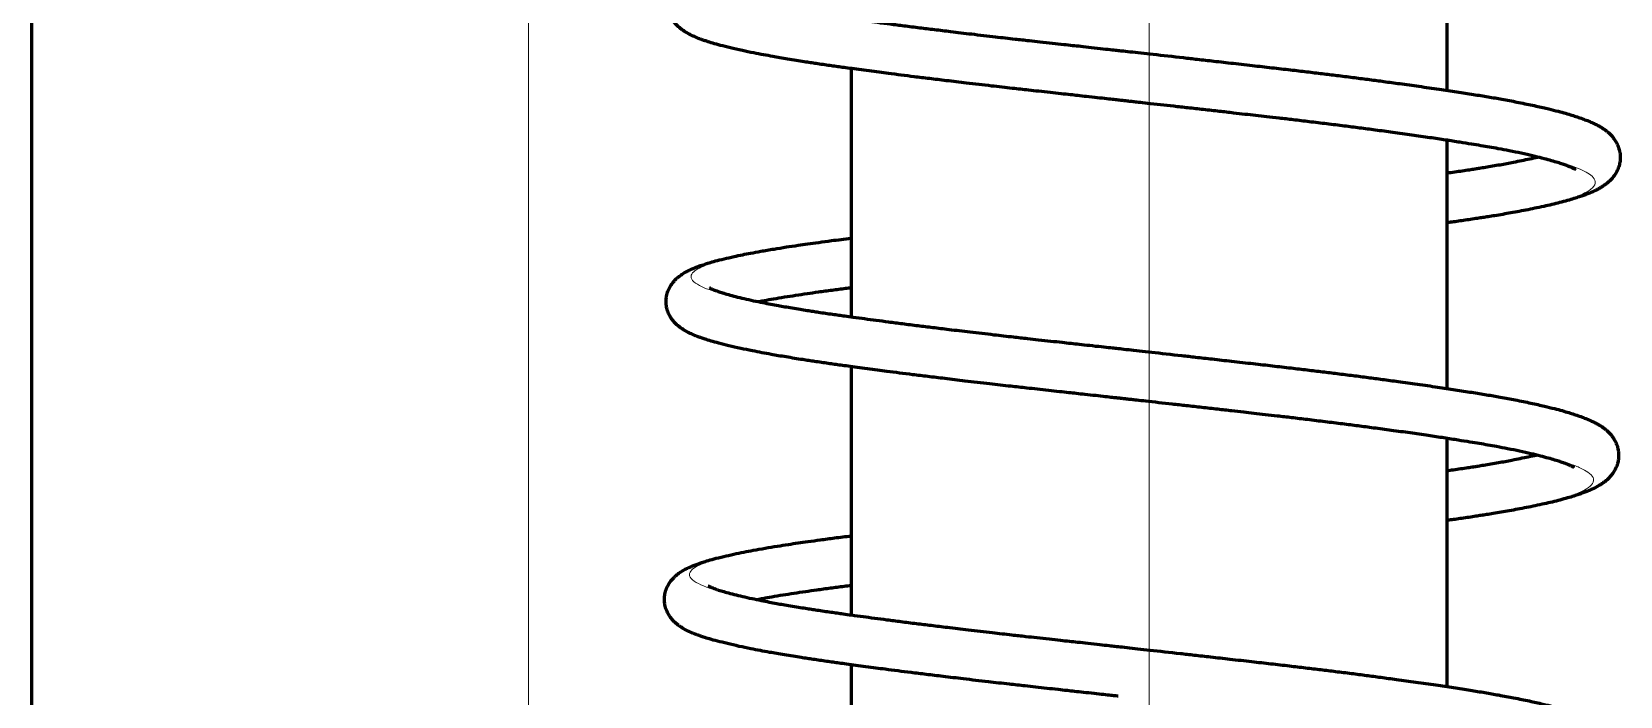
# Model space of a CAD drawing. Header units: millimetres. Extents: x 0 to 594, y 0 to 420.
# Drawn here: x 463.463 to 464.742, y 87.544 to 88.079 of the extents above; entities that cross this region are included whole.
import ezdxf

# ---------------------------------------------------------------- set-up
doc = ezdxf.new("R2010")
doc.units = ezdxf.units.MM
for name, pattern in [('K5LT_AXLED', [19.5, 15, -1.5, 1.5, -1.5]), ('K5LT_BASIC', [0]), ('K5LT_THIN', [0])]:
    doc.linetypes.add(name, pattern=pattern)
doc.layers.add('Системный слой', color=7, linetype='Continuous')

# ---------------------------------------------------------------- blocks, each defined once
blk = doc.blocks.new('U638')
at = {"layer": 'Системный слой', "color": 30, "linetype": 'K5LT_AXLED', "lineweight": 18, "true_color": 0xff8000}
blk.add_line((463.8626, 88.3624), (463.8626, 86.1024), dxfattribs=at)
blk = doc.blocks.new('U641')
at = {"layer": 'Системный слой', "color": 30, "linetype": 'K5LT_AXLED', "lineweight": 18, "true_color": 0xff8000}
blk.add_line((463.8626, 86.7624), (463.8626, 89.0224), dxfattribs=at)
blk = doc.blocks.new('U643')
at = {"layer": 'Системный слой', "color": 30, "linetype": 'K5LT_AXLED', "lineweight": 18, "true_color": 0xff8000}
blk.add_line((463.8626, 88.3624), (463.8626, 84.9744), dxfattribs=at)
blk = doc.blocks.new('U646')
at = {"layer": 'Системный слой', "color": 30, "linetype": 'K5LT_AXLED', "lineweight": 18, "true_color": 0xff8000}
blk.add_line((463.8626, 86.7624), (463.8626, 88.9744), dxfattribs=at)
blk = doc.blocks.new('U642')
at = {"layer": 'Системный слой', "color": 30, "linetype": 'K5LT_AXLED', "lineweight": 18, "true_color": 0xff8000}
blk.add_line((464.3626, 85.6758), (464.3626, 96.2758), dxfattribs=at)
at = {"layer": 'Системный слой', "color": 5, "linetype": 'K5LT_BASIC', "lineweight": 60, "true_color": 0x0000ff}
for p, q in [((463.4626, 86.2304), (463.4626, 90.0304)), ((464.6026, 88.2318), (464.6026, 88.0318)), ((464.1226, 88.0494), (464.1226, 87.8494)), ((464.6026, 87.9916), (464.6026, 87.7916)), ((464.1226, 87.8092), (464.1226, 87.6092)), ((464.6026, 87.7514), (464.6026, 87.5514)), ((464.1226, 87.569), (464.1226, 87.369))]:
    blk.add_line(p, q, dxfattribs=at)
for points, knots in [([(464.3404, 88.0237), (464.3403, 88.0237), (464.339, 88.0238), (464.3347, 88.0243), (464.3265, 88.0252), (464.3159, 88.0264), (464.3055, 88.0275), (464.2987, 88.0283), (464.2913, 88.0291), (464.2828, 88.03), (464.2741, 88.031), (464.264, 88.0321), (464.2513, 88.0335), (464.2346, 88.0354), (464.2167, 88.0375), (464.1999, 88.0395), (464.1859, 88.0412), (464.1703, 88.0431), (464.157, 88.0448), (464.1449, 88.0464), (464.1369, 88.0474), (464.1289, 88.0485), (464.1217, 88.0495), (464.1156, 88.0503), (464.1103, 88.0511), (464.1051, 88.0518), (464.0998, 88.0525), (464.0947, 88.0533), (464.0898, 88.054), (464.0844, 88.0549), (464.0782, 88.0559), (464.0716, 88.057), (464.0652, 88.058), (464.0587, 88.0592), (464.0516, 88.0605), (464.0433, 88.0621), (464.0305, 88.0648), (464.0195, 88.0674), (464.0111, 88.0698), (464.0066, 88.0712), (464.0033, 88.0723), (464.0007, 88.0732), (463.9984, 88.0742), (463.9963, 88.0751), (463.9942, 88.076), (463.9923, 88.077), (463.9903, 88.0781), (463.9884, 88.0793), (463.9863, 88.0807), (463.9841, 88.0824), (463.9818, 88.0846), (463.9797, 88.0871), (463.9776, 88.0903), (463.976, 88.094), (463.975, 88.0981), (463.9747, 88.1021), (463.9752, 88.1062), (463.9763, 88.1103), (463.9782, 88.114), (463.9803, 88.1171), (463.9823, 88.1193), (463.9841, 88.1209), (463.9857, 88.1222), (463.9871, 88.1232), (463.9886, 88.1242), (463.99, 88.125), (463.9915, 88.1259), (463.9932, 88.1267), (463.9953, 88.1277), (463.998, 88.1289), (464.0014, 88.1302), (464.0052, 88.1315), (464.0095, 88.1328), (464.0146, 88.1343), (464.0212, 88.136), (464.0286, 88.1377), (464.0359, 88.1392), (464.0431, 88.1407), (464.0512, 88.1422), (464.0608, 88.1438), (464.0709, 88.1454), (464.0802, 88.1469), (464.089, 88.1481), (464.098, 88.1493), (464.1092, 88.1508), (464.1177, 88.1519), (464.1226, 88.1526)], [0, 0, 0, 0, 0.276592, 0.518672, 0.752842, 1.271347, 1.478681, 1.65382, 1.88747, 2.173238, 2.489105, 2.7851, 3.225605, 3.808555, 4.509216, 5.088213, 5.585395, 6.047339, 6.861261, 7.159964, 7.4801, 7.817818, 8.141823, 8.423554, 8.675334, 8.968971, 9.319797, 9.689602, 10.018984, 10.364223, 10.813764, 11.300498, 11.75281, 12.198803, 12.831636, 13.560936, 14.554441, 16.934928, 18.086408, 19.145058, 19.937086, 20.686486, 21.452868, 22.386537, 23.346534, 24.467104, 25.608234, 27.019991, 28.563992, 30.67951, 33.036428, 35.818786, 38.661568, 42.368975, 45.760575, 48.772949, 51.81669, 55.352452, 59.200301, 62.283513, 64.689318, 66.597648, 68.000366, 69.26958, 70.40529, 71.459275, 72.473961, 73.443749, 74.576231, 75.823778, 77.083143, 78.179399, 79.037323, 79.971369, 80.931178, 81.844882, 82.506872, 83.051104, 83.666314, 84.34601, 84.900046, 85.349102, 85.698371, 86.061041, 86.462545, 87, 87, 87, 87]), ([(464.0102, 88.1126), (464.0102, 88.1126), (464.0103, 88.1126), (464.0105, 88.1124), (464.0109, 88.1122), (464.0114, 88.1119), (464.0121, 88.1116), (464.0131, 88.1112), (464.0146, 88.1106), (464.0168, 88.1098), (464.0201, 88.1087), (464.0248, 88.1073), (464.0306, 88.1057), (464.0374, 88.1041), (464.0448, 88.1024), (464.0521, 88.1009), (464.0588, 88.0996), (464.0648, 88.0985), (464.0705, 88.0975), (464.0764, 88.0965), (464.0825, 88.0955), (464.0882, 88.0946), (464.0932, 88.0938), (464.098, 88.093), (464.1031, 88.0923), (464.1085, 88.0915), (464.1137, 88.0908), (464.1192, 88.09), (464.126, 88.0891), (464.1345, 88.0879), (464.1441, 88.0866), (464.1544, 88.0853), (464.1656, 88.0838), (464.1774, 88.0823), (464.1899, 88.0808), (464.2037, 88.0791), (464.2202, 88.0771), (464.2376, 88.0751), (464.2532, 88.0733), (464.2651, 88.072), (464.275, 88.0709), (464.2842, 88.0699), (464.293, 88.0689), (464.3007, 88.0681), (464.3081, 88.0673), (464.3166, 88.0663), (464.3255, 88.0653), (464.333, 88.0645), (464.3377, 88.064), (464.34, 88.0637), (464.3405, 88.0637), (464.3406, 88.0637)], [0, 0, 0, 0, 1.72971, 3.866552, 5.757729, 7.40324, 9.136388, 10.783599, 12.612725, 14.589581, 16.814978, 18.987574, 21.105382, 23.154016, 25.001912, 26.582345, 27.810138, 28.850346, 29.660053, 30.53442, 31.436996, 32.24101, 32.892649, 33.519446, 34.270428, 34.971613, 35.531923, 36.004429, 36.632841, 37.402373, 38.121286, 38.906005, 39.761633, 40.711828, 41.567038, 42.488997, 43.624633, 44.920196, 45.96822, 46.714436, 47.296704, 47.941766, 48.520075, 48.940165, 49.309988, 49.772288, 50.342028, 50.878902, 51.342866, 51.696225, 52, 52, 52, 52]), ([(464.3406, 88.0637), (464.3423, 88.0635), (464.3467, 88.063), (464.3555, 88.062), (464.3694, 88.0605), (464.3854, 88.0587), (464.4022, 88.0568), (464.4156, 88.0553), (464.4311, 88.0535), (464.4473, 88.0517), (464.4634, 88.0498), (464.4778, 88.0482), (464.4913, 88.0466), (464.5037, 88.0451), (464.5159, 88.0436), (464.5281, 88.0421), (464.5401, 88.0405), (464.5522, 88.0389), (464.5655, 88.0371), (464.5805, 88.035), (464.596, 88.0328), (464.6107, 88.0306), (464.6239, 88.0285), (464.6359, 88.0266), (464.6478, 88.0245), (464.66, 88.0222), (464.672, 88.0197), (464.6824, 88.0174), (464.6905, 88.0154), (464.6969, 88.0137), (464.7021, 88.0121), (464.7067, 88.0107), (464.711, 88.0092), (464.7151, 88.0077), (464.7188, 88.0061), (464.7221, 88.0046), (464.7248, 88.0032), (464.7271, 88.0018), (464.729, 88.0005), (464.7309, 87.9992), (464.7328, 87.9976), (464.7349, 87.9956), (464.737, 87.9931), (464.739, 87.99), (464.7406, 87.9866), (464.7416, 87.9832), (464.7421, 87.9802), (464.7422, 87.9774), (464.742, 87.9744), (464.7413, 87.9709), (464.7399, 87.9672), (464.7379, 87.9638), (464.7357, 87.961), (464.7335, 87.9586), (464.731, 87.9566), (464.7284, 87.9547), (464.7257, 87.953), (464.723, 87.9515), (464.7201, 87.9501), (464.717, 87.9488), (464.7136, 87.9475), (464.7101, 87.9463), (464.706, 87.9449), (464.701, 87.9434), (464.6952, 87.9418), (464.6889, 87.9402), (464.6823, 87.9387), (464.6754, 87.9372), (464.6683, 87.9357), (464.6613, 87.9344), (464.6543, 87.9331), (464.6476, 87.9319), (464.6414, 87.9309), (464.6361, 87.93), (464.6314, 87.9293), (464.6268, 87.9286), (464.6217, 87.9278), (464.6162, 87.927), (464.6108, 87.9262), (464.6063, 87.9256), (464.6036, 87.9252), (464.6026, 87.9251)], [0, 0, 0, 0, 0.40202, 0.75254, 1.092275, 1.790492, 2.087176, 2.444832, 2.86874, 3.356269, 3.797915, 4.232524, 4.620541, 5.006091, 5.38633, 5.816731, 6.227369, 6.61871, 7.049941, 7.5778, 8.154598, 8.687343, 9.225544, 9.748861, 10.275593, 10.933727, 11.737445, 12.588557, 13.367805, 14.109955, 14.886947, 15.656843, 16.524411, 17.558347, 18.792247, 20.126226, 21.599364, 22.909411, 24.28098, 25.635241, 27.278722, 29.300418, 31.690253, 34.63208, 37.599808, 40.411277, 42.594773, 44.387394, 46.396611, 49.143933, 52.293854, 55.322202, 57.929246, 60.183052, 62.326788, 64.30186, 66.007683, 67.485232, 68.655768, 69.925689, 70.899979, 71.763778, 72.591853, 73.50233, 74.43312, 75.271451, 76.028091, 76.79753, 77.48412, 78.097466, 78.628729, 79.100557, 79.550979, 79.917035, 80.205057, 80.522579, 80.904682, 81.27686, 81.595476, 81.861007, 82, 82, 82, 82]), ([(464.7061, 87.9679), (464.7061, 87.9679), (464.706, 87.968), (464.7059, 87.9681), (464.7056, 87.9683), (464.7052, 87.9685), (464.7045, 87.9689), (464.7033, 87.9694), (464.7014, 87.9703), (464.6988, 87.9713), (464.6952, 87.9726), (464.691, 87.9739), (464.6858, 87.9754), (464.6795, 87.9771), (464.6719, 87.979), (464.6631, 87.981), (464.6537, 87.9829), (464.6449, 87.9846), (464.6371, 87.986), (464.6299, 87.9872), (464.622, 87.9885), (464.6126, 87.99), (464.6014, 87.9918), (464.5884, 87.9937), (464.5742, 87.9958), (464.5594, 87.9978), (464.5453, 87.9997), (464.5323, 88.0014), (464.5195, 88.0031), (464.5061, 88.0047), (464.4924, 88.0064), (464.4793, 88.008), (464.4679, 88.0093), (464.4578, 88.0104), (464.4487, 88.0115), (464.4397, 88.0125), (464.43, 88.0136), (464.419, 88.0149), (464.4069, 88.0162), (464.3946, 88.0176), (464.3826, 88.0189), (464.3713, 88.0202), (464.3614, 88.0213), (464.354, 88.0221), (464.3499, 88.0226), (464.348, 88.0228), (464.3468, 88.0229), (464.3456, 88.0231), (464.344, 88.0233), (464.3421, 88.0235), (464.3408, 88.0236), (464.3404, 88.0237), (464.3404, 88.0237)], [0, 0, 0, 0, 1.423794, 3.397352, 5.257169, 7.110581, 8.963333, 11.190414, 13.633376, 16.23973, 18.446721, 20.48148, 22.369955, 24.180423, 25.888479, 27.547132, 28.954133, 30.069995, 30.85767, 31.557968, 32.285117, 33.12377, 34.09717, 35.106519, 36.236013, 37.375126, 38.43569, 39.360417, 40.272586, 41.271109, 42.226193, 43.031232, 43.733066, 44.323644, 44.875894, 45.393596, 45.988017, 46.692228, 47.446946, 48.127974, 48.715489, 49.282096, 49.898326, 50.45046, 50.916744, 51.258181, 51.537355, 51.767075, 52.065768, 52.384599, 52.729399, 53, 53, 53, 53]), ([(464.6026, 87.9653), (464.6048, 87.9656), (464.6092, 87.9662), (464.6151, 87.967), (464.6204, 87.9678), (464.6249, 87.9685), (464.6291, 87.9692), (464.6339, 87.97), (464.6394, 87.9709), (464.6453, 87.9719), (464.651, 87.9729), (464.6569, 87.9741), (464.6632, 87.9753), (464.6697, 87.9767), (464.6738, 87.9776), (464.6758, 87.978)], [0, 0, 0, 0, 0.93439, 1.970623, 3.045394, 3.948081, 4.673813, 5.579869, 6.711226, 7.92117, 9.062219, 10.325255, 12.043032, 13.915993, 16, 16, 16, 16]), ([(464.3391, 87.7837), (464.339, 87.7837), (464.3377, 87.7838), (464.3334, 87.7843), (464.3252, 87.7852), (464.3146, 87.7864), (464.3042, 87.7875), (464.2974, 87.7883), (464.29, 87.7891), (464.2815, 87.79), (464.2728, 87.791), (464.2627, 87.7921), (464.25, 87.7935), (464.2333, 87.7954), (464.2154, 87.7975), (464.1987, 87.7995), (464.1846, 87.8012), (464.169, 87.8031), (464.1557, 87.8048), (464.1436, 87.8064), (464.1356, 87.8074), (464.1276, 87.8085), (464.1204, 87.8095), (464.1143, 87.8103), (464.109, 87.8111), (464.1038, 87.8118), (464.0985, 87.8126), (464.0934, 87.8133), (464.0885, 87.8141), (464.0831, 87.8149), (464.0769, 87.8159), (464.0703, 87.817), (464.0639, 87.818), (464.0574, 87.8192), (464.0503, 87.8205), (464.042, 87.8221), (464.0292, 87.8248), (464.0182, 87.8275), (464.0098, 87.8298), (464.0053, 87.8312), (464.002, 87.8323), (463.9994, 87.8333), (463.9971, 87.8342), (463.995, 87.8351), (463.9929, 87.836), (463.991, 87.837), (463.989, 87.8381), (463.9871, 87.8393), (463.985, 87.8407), (463.9828, 87.8424), (463.9805, 87.8446), (463.9784, 87.8471), (463.9763, 87.8503), (463.9747, 87.854), (463.9737, 87.8581), (463.9734, 87.8621), (463.9739, 87.8662), (463.975, 87.8703), (463.9769, 87.874), (463.979, 87.8771), (463.9811, 87.8793), (463.9828, 87.8809), (463.9844, 87.8822), (463.9858, 87.8832), (463.9873, 87.8842), (463.9887, 87.8851), (463.9902, 87.8859), (463.9919, 87.8867), (463.994, 87.8877), (463.9967, 87.8889), (464.0001, 87.8902), (464.004, 87.8915), (464.0082, 87.8928), (464.0133, 87.8943), (464.0199, 87.896), (464.0273, 87.8977), (464.0347, 87.8993), (464.0418, 87.9007), (464.05, 87.9022), (464.0595, 87.9038), (464.0697, 87.9055), (464.079, 87.9069), (464.0877, 87.9081), (464.0967, 87.9094), (464.1083, 87.9109), (464.1172, 87.9121), (464.1226, 87.9127)], [0, 0, 0, 0, 0.27644, 0.518387, 0.752429, 1.270654, 1.477877, 1.65292, 1.886436, 2.17204, 2.487731, 2.783566, 3.223859, 3.806519, 4.506827, 5.08551, 5.582421, 6.044117, 6.857605, 7.156148, 7.476111, 7.813644, 8.137477, 8.419064, 8.670708, 8.964178, 9.314806, 9.684422, 10.013637, 10.358706, 10.808013, 11.294496, 11.74657, 12.192304, 12.82477, 13.55365, 14.546651, 16.925932, 18.076786, 19.134858, 19.926458, 20.675458, 21.441427, 22.374591, 23.334065, 24.454031, 25.594542, 27.005541, 28.548708, 30.663087, 33.01873, 35.799585, 38.640827, 42.346209, 45.735958, 48.746689, 51.788878, 55.322829, 59.168701, 62.250259, 64.654773, 66.562088, 67.964075, 69.23266, 70.367842, 71.421292, 72.435388, 73.40457, 74.536455, 75.78386, 77.043098, 78.139273, 78.996769, 79.929454, 80.888298, 81.801047, 82.463084, 83.007076, 83.62203, 84.301581, 84.855404, 85.304236, 85.653179, 86.015558, 86.416795, 87, 87, 87, 87]), ([(464.0089, 87.8726), (464.0089, 87.8726), (464.009, 87.8726), (464.0092, 87.8724), (464.0096, 87.8722), (464.0101, 87.8719), (464.0108, 87.8716), (464.0118, 87.8712), (464.0133, 87.8706), (464.0155, 87.8698), (464.0189, 87.8687), (464.0235, 87.8673), (464.0293, 87.8657), (464.0361, 87.8641), (464.0435, 87.8624), (464.0508, 87.861), (464.0575, 87.8596), (464.0635, 87.8585), (464.0692, 87.8575), (464.0751, 87.8565), (464.0812, 87.8555), (464.0869, 87.8546), (464.0919, 87.8538), (464.0967, 87.853), (464.1018, 87.8523), (464.1072, 87.8515), (464.1124, 87.8508), (464.1179, 87.85), (464.1247, 87.8491), (464.1332, 87.8479), (464.1428, 87.8466), (464.1531, 87.8453), (464.1643, 87.8438), (464.1761, 87.8423), (464.1886, 87.8408), (464.2024, 87.8391), (464.2189, 87.8371), (464.2363, 87.8351), (464.2519, 87.8333), (464.2638, 87.832), (464.2737, 87.8309), (464.2829, 87.8299), (464.2917, 87.8289), (464.2994, 87.8281), (464.3068, 87.8273), (464.3153, 87.8263), (464.3242, 87.8253), (464.3317, 87.8245), (464.3364, 87.824), (464.3387, 87.8237), (464.3392, 87.8237), (464.3393, 87.8237)], [0, 0, 0, 0, 1.729712, 3.866555, 5.757731, 7.403242, 9.13639, 10.783602, 12.612729, 14.589586, 16.814983, 18.987579, 21.105386, 23.15402, 25.001916, 26.582349, 27.810142, 28.850351, 29.660058, 30.534425, 31.437001, 32.241015, 32.892654, 33.519451, 34.270432, 34.971617, 35.531927, 36.004433, 36.632843, 37.402375, 38.121288, 38.906009, 39.761639, 40.711836, 41.567047, 42.489006, 43.624641, 44.920205, 45.96823, 46.714446, 47.296714, 47.941777, 48.520086, 48.940175, 49.309999, 49.772299, 50.342038, 50.878913, 51.342877, 51.696232, 52, 52, 52, 52]), ([(464.1226, 87.8726), (464.1211, 87.8724), (464.1159, 87.8718), (464.1069, 87.8706), (464.0965, 87.8692), (464.0866, 87.8678), (464.0774, 87.8664), (464.0683, 87.865), (464.06, 87.8636), (464.0535, 87.8624), (464.0499, 87.8617), (464.0485, 87.8614)], [0, 0, 0, 0, 0.499796, 1.760045, 3.136261, 4.376643, 5.787311, 7.328055, 9.13052, 10.844549, 12, 12, 12, 12]), ([(464.3393, 87.8237), (464.341, 87.8235), (464.3454, 87.823), (464.3543, 87.822), (464.3681, 87.8205), (464.3841, 87.8187), (464.4009, 87.8168), (464.4143, 87.8153), (464.4298, 87.8135), (464.446, 87.8117), (464.4621, 87.8099), (464.4766, 87.8082), (464.49, 87.8066), (464.5024, 87.8051), (464.5146, 87.8036), (464.5268, 87.8021), (464.5388, 87.8005), (464.5509, 87.7989), (464.5642, 87.7971), (464.5793, 87.795), (464.5947, 87.7928), (464.6094, 87.7906), (464.6226, 87.7885), (464.6346, 87.7866), (464.6465, 87.7845), (464.6587, 87.7822), (464.6707, 87.7798), (464.6811, 87.7774), (464.6892, 87.7754), (464.6956, 87.7737), (464.7008, 87.7721), (464.7054, 87.7707), (464.7097, 87.7692), (464.7138, 87.7677), (464.7175, 87.7661), (464.7208, 87.7646), (464.7235, 87.7632), (464.7258, 87.7618), (464.7277, 87.7606), (464.7296, 87.7592), (464.7316, 87.7576), (464.7336, 87.7556), (464.7357, 87.7531), (464.7377, 87.75), (464.7393, 87.7466), (464.7403, 87.7432), (464.7408, 87.7402), (464.7409, 87.7374), (464.7407, 87.7344), (464.74, 87.7309), (464.7386, 87.7272), (464.7366, 87.7238), (464.7345, 87.721), (464.7322, 87.7186), (464.7298, 87.7166), (464.7272, 87.7147), (464.7244, 87.713), (464.7217, 87.7115), (464.7188, 87.7101), (464.7157, 87.7088), (464.7123, 87.7075), (464.7088, 87.7063), (464.7047, 87.7049), (464.6997, 87.7034), (464.6939, 87.7018), (464.6876, 87.7002), (464.681, 87.6987), (464.6741, 87.6972), (464.667, 87.6957), (464.66, 87.6944), (464.6531, 87.6931), (464.6463, 87.6919), (464.6401, 87.6909), (464.6348, 87.69), (464.6301, 87.6893), (464.6255, 87.6886), (464.6204, 87.6878), (464.6149, 87.687), (464.6095, 87.6862), (464.6054, 87.6857), (464.6031, 87.6853), (464.6026, 87.6853)], [0, 0, 0, 0, 0.40233, 0.753119, 1.093117, 1.791871, 2.088783, 2.446715, 2.87095, 3.358855, 3.80084, 4.235784, 4.6241, 5.009947, 5.390479, 5.821211, 6.232165, 6.623808, 7.055371, 7.583637, 8.160879, 8.694034, 9.23265, 9.75637, 10.283508, 10.942148, 11.746486, 12.598253, 13.378101, 14.120823, 14.898413, 15.668903, 16.537139, 17.571871, 18.806721, 20.141729, 21.616001, 22.927057, 24.299682, 25.654987, 27.299733, 29.322987, 31.714662, 34.658755, 37.628769, 40.442404, 42.627582, 44.421583, 46.432348, 49.181786, 52.334134, 55.364814, 57.973865, 60.229408, 62.374794, 64.351388, 66.058525, 67.537212, 68.70865, 69.979549, 70.95459, 71.819053, 72.647767, 73.558945, 74.490452, 75.329429, 76.086651, 76.856683, 77.543801, 78.157621, 78.689292, 79.161484, 79.612253, 79.978591, 80.266834, 80.584601, 80.966998, 81.339463, 81.658325, 81.92406, 82, 82, 82, 82]), ([(464.7048, 87.7279), (464.7048, 87.7279), (464.7047, 87.728), (464.7046, 87.7281), (464.7043, 87.7283), (464.7039, 87.7285), (464.7032, 87.7289), (464.702, 87.7294), (464.7001, 87.7303), (464.6975, 87.7313), (464.6939, 87.7326), (464.6897, 87.7339), (464.6845, 87.7354), (464.6782, 87.7371), (464.6706, 87.739), (464.6618, 87.741), (464.6524, 87.7429), (464.6436, 87.7446), (464.6358, 87.746), (464.6286, 87.7472), (464.6208, 87.7485), (464.6113, 87.75), (464.6001, 87.7518), (464.5871, 87.7537), (464.5729, 87.7558), (464.5581, 87.7578), (464.544, 87.7597), (464.531, 87.7614), (464.5182, 87.7631), (464.5048, 87.7647), (464.4911, 87.7664), (464.478, 87.768), (464.4666, 87.7693), (464.4565, 87.7704), (464.4474, 87.7715), (464.4384, 87.7725), (464.4288, 87.7736), (464.4177, 87.7749), (464.4056, 87.7762), (464.3933, 87.7776), (464.3813, 87.779), (464.37, 87.7802), (464.3601, 87.7813), (464.3527, 87.7822), (464.3486, 87.7826), (464.3467, 87.7828), (464.3455, 87.783), (464.3443, 87.7831), (464.3427, 87.7833), (464.3408, 87.7835), (464.3395, 87.7836), (464.3392, 87.7837), (464.3391, 87.7837)], [0, 0, 0, 0, 1.423786, 3.397341, 5.257157, 7.110567, 8.963318, 11.190405, 13.633375, 16.239737, 18.446728, 20.481486, 22.36996, 24.180427, 25.888481, 27.547134, 28.954134, 30.069995, 30.857671, 31.557968, 32.285117, 33.123768, 34.097168, 35.106515, 36.236007, 37.375114, 38.435674, 39.360397, 40.27256, 41.271066, 42.226141, 43.031172, 43.733011, 44.323585, 44.875833, 45.393535, 45.987961, 46.692174, 47.446902, 48.127946, 48.715478, 49.282091, 49.898319, 50.450429, 50.91668, 51.258084, 51.537245, 51.766963, 52.065657, 52.384491, 52.729328, 53, 53, 53, 53]), ([(464.6026, 87.7254), (464.6043, 87.7257), (464.6083, 87.7262), (464.6138, 87.7271), (464.6191, 87.7278), (464.6236, 87.7285), (464.6278, 87.7292), (464.6326, 87.73), (464.6381, 87.7309), (464.644, 87.7319), (464.6497, 87.7329), (464.6557, 87.7341), (464.6619, 87.7353), (464.6684, 87.7367), (464.6725, 87.7376), (464.6745, 87.738)], [0, 0, 0, 0, 0.760046, 1.808264, 2.895468, 3.808599, 4.542727, 5.459262, 6.603701, 7.827641, 8.981888, 10.259531, 11.997173, 13.891795, 16, 16, 16, 16]), ([(464.3378, 87.5437), (464.3377, 87.5437), (464.3364, 87.5438), (464.3321, 87.5443), (464.3239, 87.5452), (464.3133, 87.5464), (464.3029, 87.5475), (464.2961, 87.5483), (464.2887, 87.5491), (464.2802, 87.55), (464.2715, 87.551), (464.2614, 87.5521), (464.2487, 87.5535), (464.232, 87.5554), (464.2141, 87.5575), (464.1974, 87.5595), (464.1833, 87.5612), (464.1678, 87.5631), (464.1544, 87.5648), (464.1424, 87.5664), (464.1343, 87.5674), (464.1264, 87.5685), (464.1191, 87.5695), (464.1131, 87.5703), (464.1077, 87.5711), (464.1026, 87.5718), (464.0972, 87.5726), (464.0921, 87.5733), (464.0872, 87.5741), (464.0818, 87.5749), (464.0756, 87.5759), (464.069, 87.577), (464.0626, 87.578), (464.0561, 87.5792), (464.049, 87.5805), (464.0408, 87.5821), (464.028, 87.5848), (464.017, 87.5875), (464.0085, 87.5898), (464.004, 87.5912), (464.0007, 87.5923), (463.9982, 87.5933), (463.9958, 87.5942), (463.9937, 87.5951), (463.9916, 87.596), (463.9897, 87.597), (463.9877, 87.5981), (463.9858, 87.5993), (463.9837, 87.6007), (463.9815, 87.6024), (463.9792, 87.6046), (463.9771, 87.6071), (463.9751, 87.6103), (463.9734, 87.614), (463.9724, 87.6181), (463.9722, 87.6221), (463.9726, 87.6262), (463.9737, 87.6303), (463.9756, 87.634), (463.9777, 87.6371), (463.9798, 87.6393), (463.9815, 87.6409), (463.9831, 87.6422), (463.9845, 87.6432), (463.986, 87.6442), (463.9874, 87.6451), (463.9889, 87.6459), (463.9906, 87.6468), (463.9927, 87.6477), (463.9954, 87.6489), (463.9986, 87.6501), (464.0021, 87.6513), (464.0064, 87.6527), (464.0119, 87.6543), (464.0192, 87.6561), (464.0274, 87.658), (464.0355, 87.6597), (464.0438, 87.6613), (464.0527, 87.6629), (464.0623, 87.6645), (464.0713, 87.6659), (464.0796, 87.6672), (464.0882, 87.6684), (464.098, 87.6697), (464.1096, 87.6713), (464.1181, 87.6723), (464.1226, 87.6729)], [0, 0, 0, 0, 0.276298, 0.518122, 0.752041, 1.269986, 1.477095, 1.652049, 1.885461, 2.170938, 2.486473, 2.78215, 3.222132, 3.804409, 4.50427, 5.082641, 5.579291, 6.040736, 6.85377, 7.152148, 7.471941, 7.809296, 8.132946, 8.414361, 8.665869, 8.959203, 9.309665, 9.679055, 10.00806, 10.352897, 10.801937, 11.288124, 11.739938, 12.185483, 12.817678, 13.546238, 14.538614, 16.916389, 18.066632, 19.124151, 19.915326, 20.663908, 21.429464, 22.362125, 23.321096, 24.440456, 25.58036, 26.990585, 28.532918, 30.64615, 33.00053, 35.779885, 38.61961, 42.323056, 45.711035, 48.720185, 51.760479, 55.292246, 59.135763, 62.21563, 64.618824, 66.525068, 67.926224, 69.193967, 70.328299, 71.381083, 72.394751, 73.363642, 74.494875, 75.740114, 76.90697, 77.917592, 78.813693, 79.877612, 80.959911, 81.873481, 82.610759, 83.22517, 83.903731, 84.488195, 84.953241, 85.320257, 85.6694, 86.071929, 86.512245, 87, 87, 87, 87]), ([(464.0076, 87.6326), (464.0076, 87.6326), (464.0077, 87.6326), (464.0079, 87.6324), (464.0083, 87.6322), (464.0089, 87.6319), (464.0095, 87.6316), (464.0105, 87.6312), (464.012, 87.6306), (464.0142, 87.6298), (464.0176, 87.6287), (464.0222, 87.6273), (464.028, 87.6257), (464.0348, 87.6241), (464.0422, 87.6225), (464.0495, 87.621), (464.0562, 87.6196), (464.0622, 87.6185), (464.0679, 87.6175), (464.0738, 87.6165), (464.0799, 87.6155), (464.0856, 87.6146), (464.0906, 87.6138), (464.0954, 87.6131), (464.1006, 87.6123), (464.1059, 87.6115), (464.1111, 87.6108), (464.1166, 87.61), (464.1234, 87.6091), (464.1319, 87.6079), (464.1416, 87.6066), (464.1518, 87.6053), (464.163, 87.6038), (464.1748, 87.6023), (464.1873, 87.6008), (464.2011, 87.5991), (464.2176, 87.5971), (464.235, 87.5951), (464.2506, 87.5933), (464.2625, 87.592), (464.2724, 87.5909), (464.2816, 87.5899), (464.2904, 87.5889), (464.2981, 87.5881), (464.3055, 87.5873), (464.314, 87.5863), (464.3229, 87.5854), (464.3304, 87.5845), (464.3351, 87.584), (464.3374, 87.5837), (464.3379, 87.5837), (464.338, 87.5837)], [0, 0, 0, 0, 1.72971, 3.866552, 5.757728, 7.403239, 9.136387, 10.783598, 12.612723, 14.58958, 16.814977, 18.987573, 21.105381, 23.154015, 25.001911, 26.582344, 27.810136, 28.850344, 29.660051, 30.534419, 31.436994, 32.241009, 32.892648, 33.519445, 34.270427, 34.971612, 35.531922, 36.004428, 36.632841, 37.402373, 38.121285, 38.906003, 39.761631, 40.711825, 41.567035, 42.488994, 43.62463, 44.920193, 45.968217, 46.714433, 47.2967, 47.941763, 48.520072, 48.940162, 49.309985, 49.772285, 50.342024, 50.878899, 51.342863, 51.696222, 52, 52, 52, 52]), ([(464.1226, 87.6328), (464.1207, 87.6326), (464.1151, 87.6318), (464.1056, 87.6306), (464.0952, 87.6292), (464.0853, 87.6278), (464.0761, 87.6264), (464.067, 87.625), (464.0588, 87.6236), (464.0522, 87.6224), (464.0486, 87.6217), (464.0472, 87.6214)], [0, 0, 0, 0, 0.637865, 1.882984, 3.242678, 4.468168, 5.861899, 7.384145, 9.164971, 10.858421, 12, 12, 12, 12]), ([(464.338, 87.5837), (464.3397, 87.5835), (464.3441, 87.583), (464.353, 87.582), (464.3668, 87.5805), (464.3828, 87.5787), (464.3997, 87.5768), (464.413, 87.5753), (464.4285, 87.5735), (464.4447, 87.5717), (464.4608, 87.5699), (464.4753, 87.5682), (464.4887, 87.5666), (464.5011, 87.5651), (464.5134, 87.5636), (464.5255, 87.5621), (464.5375, 87.5605), (464.5496, 87.5589), (464.5629, 87.5571), (464.578, 87.555), (464.5934, 87.5528), (464.6081, 87.5506), (464.6213, 87.5486), (464.6333, 87.5466), (464.6452, 87.5445), (464.6574, 87.5422), (464.6694, 87.5398), (464.6798, 87.5374), (464.6879, 87.5354), (464.6943, 87.5337), (464.6995, 87.5321), (464.7041, 87.5307), (464.7084, 87.5292), (464.7125, 87.5277), (464.7162, 87.5261), (464.7195, 87.5246), (464.7222, 87.5232), (464.7245, 87.5218), (464.7264, 87.5206), (464.7283, 87.5192), (464.7303, 87.5176), (464.7323, 87.5156), (464.7344, 87.5131), (464.7364, 87.51), (464.738, 87.5066), (464.739, 87.5032), (464.7395, 87.5002), (464.7396, 87.4975), (464.7394, 87.4944), (464.7387, 87.4909), (464.7373, 87.4872), (464.7353, 87.4838), (464.7332, 87.481), (464.7309, 87.4787), (464.7285, 87.4766), (464.7259, 87.4747), (464.7231, 87.473), (464.7204, 87.4715), (464.7175, 87.4701), (464.7144, 87.4688), (464.711, 87.4675), (464.7075, 87.4663), (464.7034, 87.4649), (464.6984, 87.4634), (464.6926, 87.4618), (464.6863, 87.4603), (464.6797, 87.4587), (464.6728, 87.4572), (464.6657, 87.4558), (464.6587, 87.4544), (464.6518, 87.4531), (464.645, 87.4519), (464.6388, 87.4509), (464.6335, 87.45), (464.6288, 87.4493), (464.6242, 87.4486), (464.6191, 87.4478), (464.6136, 87.447), (464.6082, 87.4462), (464.6044, 87.4457), (464.6026, 87.4455)], [0, 0, 0, 0, 0.397736, 0.744521, 1.080636, 1.771412, 2.064934, 2.418779, 2.83817, 3.320504, 3.757443, 4.187421, 4.571303, 4.952745, 5.328932, 5.754746, 6.161008, 6.54818, 6.974815, 7.497049, 8.067701, 8.594768, 9.127235, 9.644975, 10.166094, 10.817214, 11.612368, 12.45441, 13.225354, 13.959596, 14.728308, 15.49, 16.348323, 17.371241, 18.591992, 19.911757, 21.369196, 22.665283, 24.022236, 25.362066, 26.988033, 28.988186, 31.352554, 34.263032, 37.199135, 39.980645, 42.140873, 43.914391, 45.902198, 48.620243, 51.736599, 54.732676, 57.311937, 59.541727, 61.662618, 63.616644, 65.304289, 66.766093, 67.924156, 69.180544, 70.144452, 70.999045, 71.818297, 72.719071, 73.639943, 74.46934, 75.217917, 75.979157, 76.65843, 77.265241, 77.790842, 78.257642, 78.703264, 79.06542, 79.350372, 79.664511, 80.042542, 80.410754, 80.725975, 81, 81, 81, 81])]:
    blk.add_open_spline(points, degree=3, knots=knots, dxfattribs=at)
at = {"layer": 'Системный слой', "color": 7, "linetype": 'K5LT_THIN', "lineweight": 18}
for points, knots in [([(464.1226, 88.1525), (464.1148, 88.1515), (464.0998, 88.1495), (464.0778, 88.1464), (464.0556, 88.1428), (464.0357, 88.139), (464.0199, 88.1352), (464.0086, 88.1317), (464.0006, 88.1284), (463.9957, 88.1248), (463.9944, 88.1211), (463.9969, 88.1174), (464.0026, 88.1139), (464.0103, 88.1109), (464.0198, 88.108), (464.0327, 88.1047), (464.051, 88.1008), (464.0746, 88.0965), (464.1012, 88.0924), (464.1286, 88.0886), (464.1605, 88.0844), (464.1962, 88.0799), (464.2323, 88.0757), (464.2626, 88.0722), (464.2897, 88.0693), (464.3149, 88.0665), (464.3326, 88.0646), (464.3406, 88.0637)], [0, 0, 0, 0, 0.988316, 1.986272, 3.207468, 4.543375, 5.746681, 6.88044, 7.945504, 9.141037, 10.353251, 11.55423, 12.669153, 13.621213, 14.527505, 15.49477, 16.720665, 18.137362, 19.399069, 20.550867, 21.750724, 23.211442, 24.499831, 25.52575, 26.290664, 27.222736, 28, 28, 28, 28]), ([(464.3404, 88.0237), (464.3451, 88.0231), (464.3645, 88.021), (464.397, 88.0173), (464.4343, 88.0131), (464.4665, 88.0095), (464.4981, 88.0058), (464.5325, 88.0015), (464.5664, 87.997), (464.5953, 87.9928), (464.6181, 87.9893), (464.6378, 87.9861), (464.6575, 87.9825), (464.6778, 87.9782), (464.6953, 87.9736), (464.7075, 87.9694), (464.7151, 87.9659), (464.7203, 87.9623), (464.7228, 87.9581), (464.7208, 87.9535), (464.7146, 87.9494), (464.706, 87.9458), (464.6948, 87.9423), (464.6789, 87.9382), (464.6581, 87.9339), (464.6357, 87.9301), (464.6171, 87.9272), (464.6063, 87.9257), (464.6026, 87.9252)], [0, 0, 0, 0, 0.460741, 1.878742, 3.144298, 4.127645, 5.156665, 6.440555, 7.81238, 9.01428, 9.99401, 10.885234, 11.893814, 13.147764, 14.569911, 15.818601, 16.767621, 17.735373, 18.997851, 20.446636, 21.704636, 22.696595, 23.709445, 24.97047, 26.338401, 27.539272, 28.508234, 29, 29, 29, 29]), ([(464.1226, 87.9127), (464.1209, 87.9125), (464.1114, 87.9112), (464.0949, 87.909), (464.0736, 87.906), (464.0528, 87.9025), (464.0335, 87.8988), (464.018, 87.895), (464.0071, 87.8916), (463.9999, 87.8886), (463.9951, 87.8855), (463.9929, 87.8817), (463.9951, 87.8777), (464.0014, 87.8738), (464.0101, 87.8705), (464.0214, 87.8672), (464.0376, 87.8633), (464.0595, 87.8589), (464.0841, 87.8548), (464.1091, 87.8511), (464.1351, 87.8476), (464.1645, 87.8437), (464.1966, 87.8398), (464.2289, 87.8359), (464.2592, 87.8325), (464.2951, 87.8286), (464.3219, 87.8256), (464.3393, 87.8237)], [0, 0, 0, 0, 0.220752, 1.205794, 2.215105, 3.359941, 4.587523, 5.861975, 7.002584, 7.937635, 8.901755, 10.108883, 11.508098, 12.774232, 13.760516, 14.739737, 16.007523, 17.405152, 18.705317, 19.802009, 20.869789, 22.031346, 23.246879, 24.391353, 25.403717, 26.32377, 28, 28, 28, 28]), ([(464.3391, 87.7837), (464.3586, 87.7815), (464.3892, 87.7781), (464.4285, 87.7736), (464.4575, 87.7703), (464.4867, 87.767), (464.5184, 87.7631), (464.5505, 87.7589), (464.5794, 87.7549), (464.6032, 87.7514), (464.6239, 87.7482), (464.6445, 87.7447), (464.6665, 87.7404), (464.6862, 87.7357), (464.7009, 87.7313), (464.7104, 87.7276), (464.7171, 87.724), (464.7211, 87.7198), (464.7208, 87.7152), (464.7161, 87.711), (464.7089, 87.7074), (464.6991, 87.7039), (464.6843, 87.6998), (464.6632, 87.6952), (464.6382, 87.6906), (464.6172, 87.6874), (464.6056, 87.6858), (464.6026, 87.6854)], [0, 0, 0, 0, 1.833072, 2.86015, 3.73147, 4.668651, 5.78231, 6.980384, 8.116689, 9.08061, 9.920425, 10.893483, 12.081436, 13.494519, 14.74077, 15.747293, 16.690214, 17.922309, 19.315607, 20.523327, 21.474492, 22.452355, 23.666415, 25.091986, 26.471557, 27.616109, 28, 28, 28, 28]), ([(464.1226, 87.6728), (464.1213, 87.6727), (464.1118, 87.6715), (464.0964, 87.6694), (464.0771, 87.6667), (464.0581, 87.6637), (464.0389, 87.6602), (464.022, 87.6564), (464.0099, 87.653), (464.0016, 87.65), (463.9957, 87.647), (463.9921, 87.6435), (463.9922, 87.6395), (463.9969, 87.6355), (464.005, 87.6318), (464.0149, 87.6287), (464.0276, 87.6253), (464.0455, 87.6214), (464.0689, 87.6171), (464.0943, 87.6131), (464.1186, 87.6096), (464.1449, 87.6061), (464.1755, 87.6022), (464.2093, 87.5981), (464.2406, 87.5944), (464.2693, 87.5912), (464.2985, 87.5881), (464.3219, 87.5855), (464.3358, 87.5839), (464.338, 87.5837)], [0, 0, 0, 0, 0.167958, 1.293433, 2.18544, 3.172967, 4.498232, 5.837263, 7.062074, 8.043024, 9.078243, 10.293051, 11.663625, 13.122676, 14.394373, 15.422428, 16.452953, 17.776802, 19.299678, 20.665236, 21.733134, 22.777992, 24.127662, 25.478865, 26.651275, 27.572521, 28.569509, 29.766076, 30, 30, 30, 30])]:
    blk.add_open_spline(points, degree=3, knots=knots, dxfattribs=at)
at = {"layer": 'Системный слой'}
for name in ['U643', 'U646']:
    blk.add_blockref(name, (0, 0), dxfattribs=at)
blk = doc.blocks.new('U637')
at = {"layer": 'Системный слой'}
for name in ['U642', 'U638', 'U641']:
    blk.add_blockref(name, (0, 0), dxfattribs=at)

msp = doc.modelspace()

# ---------------------------------------------------------------- block references
at = {"layer": 'Системный слой'}
msp.add_blockref('U637', (0, 0), dxfattribs=at)

doc.saveas('drawing.dxf')
